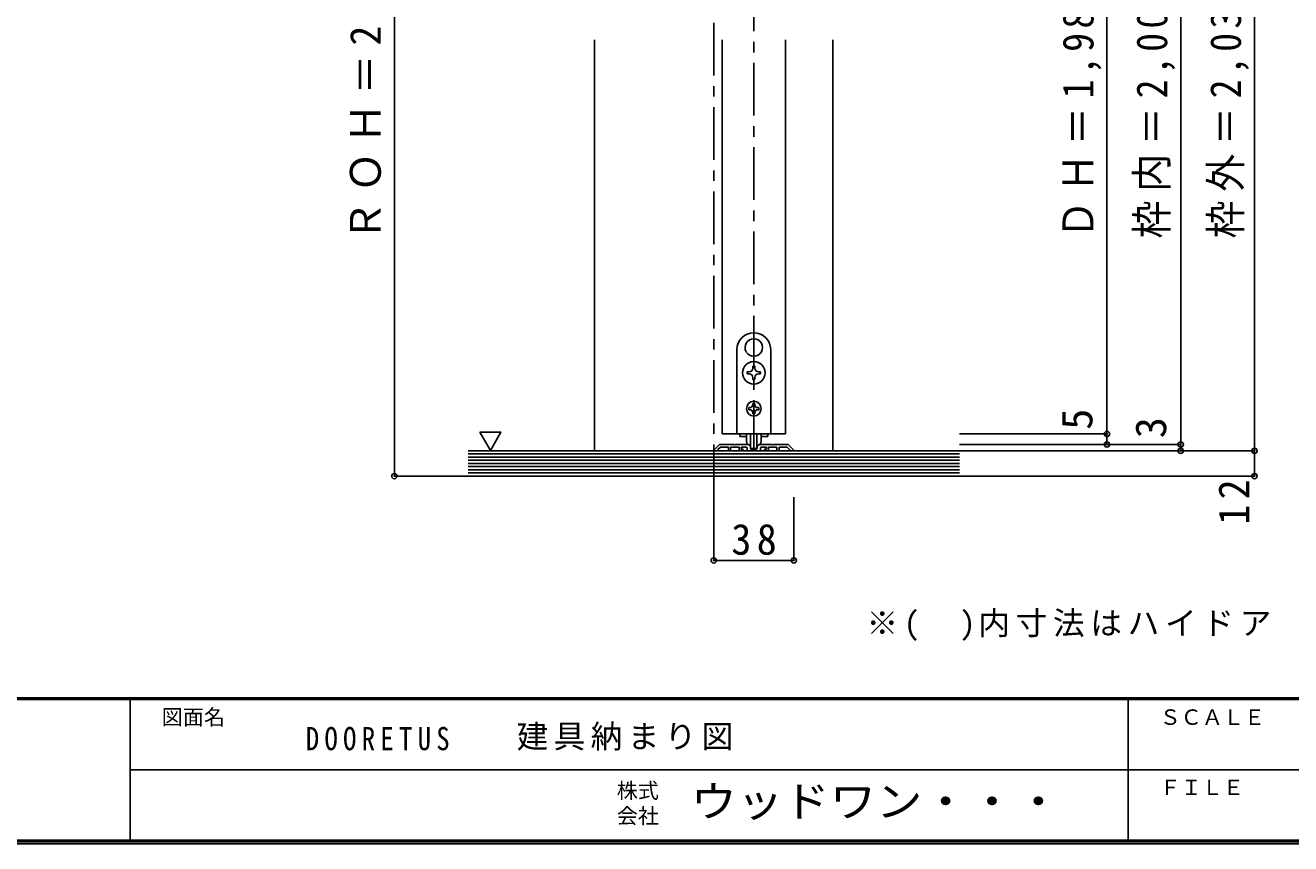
# Model space of a CAD drawing. Units: millimetres, scale not verified. Extents: x -973 to 977, y -718 to 696.
# Drawn here: x -48 to 552, y -701 to -313 of the extents above; entities that cross this region are included whole.
import ezdxf
from ezdxf.enums import TextEntityAlignment as Align

# ---------------------------------------------------------------- set-up
doc = ezdxf.new("R2010")
doc.units = ezdxf.units.MM
doc.header["$LTSCALE"] = 5
doc.header["$PDMODE"] = 32
doc.header["$PDSIZE"] = 2.5
doc.linetypes.add('CHAIN1', pattern=[8, 5, -1, 1, -1])
for name, color, linetype in [('0-1_通り芯', 4, 'CHAIN1'), ('0-3_仕上げ', 2, 'Continuous'), ('0-4_枠', 3, 'Continuous'), ('0-6_扉', 6, 'Continuous'), ('0-7_金物', 7, 'Continuous'), ('0-A_文字', 7, 'Continuous'), ('0-B_寸法', 7, 'Continuous'), ('F-0_補助線', 7, 'Continuous'), ('F-1_枠', 6, 'Continuous'), ('F-A_文字', 7, 'Continuous')]:
    doc.layers.add(name, color=color, linetype=linetype)
doc.styles.add('ＭＳ ゴシック', font='')
doc.styles.get('ＭＳ ゴシック').set_extended_font_data('MS Gothic')

msp = doc.modelspace()

# ---------------------------------------------------------------- linework, layer by layer
at = {"layer": '0-1_通り芯'}
for p, q in [((278.486, -536.5), (278.486, -18.5)), ((297.486, -90.5), (297.486, -514.5)), ((420.96, -526.5), (126.986, -526.5))]:
    msp.add_line(p, q, dxfattribs=at)
at = {"layer": '0-3_仕上げ'}
for p, q in [((161.986, -514.5), (394.986, -514.5)), ((161.986, -526.5), (394.986, -526.5))]:
    msp.add_line(p, q, dxfattribs=at)
at = {"layer": '0-3_仕上げ', "color": 7}
for p, q in [((161.986, -516), (394.986, -516)), ((161.986, -517.5), (394.986, -517.5)), ((161.986, -519), (394.986, -519)), ((161.986, -520.5), (394.986, -520.5)), ((161.986, -522), (394.986, -522)), ((161.986, -523.5), (394.986, -523.5)), ((161.986, -525), (394.986, -525))]:
    msp.add_line(p, q, dxfattribs=at)
at = {"layer": '0-4_枠', "color": 4}
for p, q in [((221.986, -319.5), (221.986, -514.5)), ((334.986, -319.5), (334.986, -514.5))]:
    msp.add_line(p, q, dxfattribs=at)
at = {"layer": '0-4_枠'}
for p, q in [((280.911, -511.793), (278.545, -514.159)), ((280.286, -514.5), (278.686, -514.5)), ((280.486, -513.914), (281.7, -512.7)), ((280.486, -514.3), (280.486, -513.914)), ((281.618, -511.5), (288.186, -511.5)), ((281.7, -512.7), (285.486, -512.7)), ((285.486, -514.2), (285.486, -512.7)), ((285.786, -514.5), (286.186, -514.5)), ((286.486, -514.2), (286.486, -512.7)), ((294.258, -511.5), (288.786, -511.5)), ((292.086, -514.5), (290.786, -514.5)), ((293.886, -512.7), (291.486, -512.7)), ((291.486, -512.7), (291.486, -513.7)), ((292.086, -513.7), (291.486, -513.7)), ((294.386, -513.2), (294.386, -514.2)), ((294.411, -511.524), (295.54, -511.888)), ((300.286, -514.5), (294.686, -514.5)), ((295.886, -512.364), (295.886, -513.4)), ((296.186, -513.7), (298.786, -513.7)), ((299.086, -512.364), (299.086, -513.4)), ((300.561, -511.524), (299.433, -511.888)), ((300.586, -513.2), (300.586, -514.2)), ((300.715, -511.5), (306.186, -511.5)), ((301.086, -512.7), (303.486, -512.7)), ((302.886, -513.7), (303.486, -513.7)), ((302.886, -514.5), (304.186, -514.5)), ((303.486, -512.7), (303.486, -513.7)), ((304.486, -514.2), (304.486, -512.7)), ((304.486, -512.7), (308.486, -512.7)), ((313.355, -511.5), (306.786, -511.5)), ((308.486, -514.2), (308.486, -512.7)), ((309.186, -514.5), (308.786, -514.5)), ((309.486, -512.7), (313.272, -512.7)), ((309.486, -514.2), (309.486, -512.7)), ((314.486, -513.914), (313.272, -512.7)), ((314.062, -511.793), (316.428, -514.159)), ((314.486, -514.3), (314.486, -513.914)), ((314.686, -514.5), (316.286, -514.5))]:
    msp.add_line(p, q, dxfattribs=at)
for points in [[(290.486, -514.2), (290.486, -512.7), (286.486, -512.7)], [(288.186, -511.5), (288.486, -511.8), (288.786, -511.5)], [(306.786, -511.5), (306.486, -511.8), (306.186, -511.5)]]:
    msp.add_lwpolyline(points, dxfattribs=at)
for centre, radius, start, end in [((278.686, -514.3), 0.2, 135, 270), ((280.286, -514.3), 0.2, 270, 0), ((281.618, -512.5), 1, 90, 135), ((285.786, -514.2), 0.3, 180, 270), ((286.186, -514.2), 0.3, 270, 0), ((290.786, -514.2), 0.3, 180, 270), ((292.086, -514.1), 0.4, 0, 90), ((292.086, -514.1), 0.4, 270, 0), ((293.886, -513.2), 0.5, 0, 90), ((294.258, -512), 0.5, 72.1213, 90), ((294.686, -514.2), 0.3, 180, 270), ((295.386, -512.364), 0.5, 0, 72.1213), ((296.186, -513.4), 0.3, 180, 270), ((298.786, -513.4), 0.3, 270, 0), ((299.586, -512.364), 0.5, 107.8787, 180), ((300.286, -514.2), 0.3, 270, 0), ((300.715, -512), 0.5, 90, 107.8787), ((301.086, -513.2), 0.5, 90, 180), ((302.886, -514.1), 0.4, 90, 180), ((302.886, -514.1), 0.4, 180, 270), ((304.186, -514.2), 0.3, 270, 0), ((308.786, -514.2), 0.3, 180, 270), ((309.186, -514.2), 0.3, 270, 0), ((313.355, -512.5), 1, 45, 90), ((314.686, -514.3), 0.2, 180, 270), ((316.286, -514.3), 0.2, 270, 45)]:
    msp.add_arc(centre, radius, start, end, dxfattribs=at)
at = {"layer": '0-6_扉'}
for p, q in [((282.486, -319.5), (282.486, -506.5)), ((312.486, -319.5), (312.486, -506.5)), ((282.486, -506.5), (312.486, -506.5))]:
    msp.add_line(p, q, dxfattribs=at)
at = {"layer": '0-7_金物'}
for p, q in [((297.387, -461.351), (297.486, -461.45)), ((297.585, -461.351), (297.486, -461.45)), ((289.486, -506.5), (289.486, -466.5)), ((293.844, -467.489), (293.979, -467.525)), ((293.943, -467.66), (293.979, -467.525)), ((301.129, -467.489), (300.994, -467.525)), ((301.03, -467.66), (300.994, -467.525)), ((305.486, -466.5), (305.486, -506.5)), ((295.286, -477), (294.336, -477)), ((294.336, -477), (294.336, -478)), ((294.336, -478), (295.286, -478)), ((296.986, -474.35), (296.986, -475.3)), ((297.986, -474.35), (296.986, -474.35)), ((297.986, -475.3), (297.986, -474.35)), ((297.986, -480.65), (297.986, -479.7)), ((300.636, -477), (299.686, -477)), ((299.686, -478), (300.636, -478)), ((300.636, -478), (300.636, -477)), ((296.986, -492.1), (297.986, -492.1)), ((296.986, -492.1), (296.986, -492.7)), ((297.986, -492.1), (297.986, -492.7)), ((295.686, -494), (295.086, -494)), ((295.086, -494), (295.086, -495)), ((295.086, -495), (295.686, -495)), ((296.986, -496.3), (296.986, -496.9)), ((297.986, -496.9), (296.986, -496.9)), ((297.986, -496.3), (297.986, -496.9)), ((299.286, -494), (299.886, -494)), ((305.486, -506.5), (289.486, -506.5)), ((290.886, -506.5), (290.886, -507.7)), ((290.886, -507.7), (294.019, -507.7)), ((293.986, -509.921), (293.986, -506.5)), ((295.986, -506.5), (295.986, -513.121)), ((298.986, -506.5), (298.986, -513.112)), ((300.954, -507.7), (304.086, -507.7)), ((300.986, -509.921), (300.986, -506.5)), ((304.086, -506.5), (304.086, -507.7)), ((298.686, -513.421), (296.286, -513.421))]:
    msp.add_line(p, q, dxfattribs=at)
for points in [[(296.986, -479.7), (296.986, -480.65), (297.986, -480.65)], [(299.886, -494), (299.886, -495), (299.286, -495)]]:
    msp.add_lwpolyline(points, dxfattribs=at)
for centre, radius in [((297.486, -477.5), 5.35), ((297.486, -494.5), 3.5)]:
    msp.add_circle(centre, radius, dxfattribs=at)
for centre, radius, start, end in [((297.486, -466.5), 8, 0, 180), ((297.486, -465.5), 4.15, 91.3645, 208.6355), ((297.486, -465.5), 4.15, 331.3645, 88.6355), ((297.486, -465.5), 4.15, 211.3645, 328.6355), ((295.286, -475.3), 1.7, 270, 0), ((295.286, -479.7), 1.7, 0, 90), ((299.686, -475.3), 1.7, 180, 270), ((299.686, -479.7), 1.7, 90, 180), ((295.686, -492.7), 1.3, 270, 0), ((295.686, -496.3), 1.3, 0, 90), ((299.286, -492.7), 1.3, 180, 270), ((299.286, -496.3), 1.3, 90, 180), ((295.986, -509.921), 2, 180, 264.78409), ((298.986, -509.921), 2, 275.21591, 0), ((295.786, -512.112), 0.2, 0, 84.78409), ((296.286, -513.121), 0.3, 180, 270), ((298.686, -513.121), 0.3, 270, 0), ((299.186, -512.112), 0.2, 95.21591, 180)]:
    msp.add_arc(centre, radius, start, end, dxfattribs=at)
at = {"layer": '0-A_文字'}
msp.add_line((167.551, -505.686), (172.551, -514.347), dxfattribs=at)
msp.add_lwpolyline([(167.551, -505.686), (177.551, -505.686), (172.551, -514.347)], dxfattribs=at)
at = {"layer": '0-B_寸法', "color": 4}
for p, q in [((499.986, -511.5), (499.986, -76.5)), ((534.986, -76.5), (534.986, -514.5)), ((464.986, -106.5), (464.986, -506.5)), ((464.986, -506.5), (394.986, -506.5)), ((464.986, -511.5), (464.986, -506.5)), ((499.986, -511.5), (394.986, -511.5)), ((464.986, -511.5), (394.986, -511.5)), ((534.986, -514.5), (394.986, -514.5)), ((499.986, -514.5), (499.986, -511.5)), ((534.986, -526.5), (534.986, -514.5)), ((161.986, -526.5), (126.986, -526.5)), ((534.986, -526.5), (394.986, -526.5)), ((278.486, -566.5), (278.486, -536.5)), ((316.486, -566.5), (316.486, -536.5)), ((316.486, -566.5), (278.486, -566.5))]:
    msp.add_line(p, q, dxfattribs=at)
msp.add_lwpolyline([(161.986, -68.5), (126.986, -68.5), (126.986, -526.5)], dxfattribs=at)
at = {"layer": '0-B_寸法'}
for p in [(464.986, -506.5), (464.986, -511.5), (499.986, -511.5), (499.986, -514.5), (534.986, -514.5), (126.986, -526.5), (534.986, -526.5), (278.486, -566.5), (316.486, -566.5)]:
    msp.add_point(p, dxfattribs=at)
at = {"layer": 'F-1_枠'}
for p, q in [((976.653, -631.667), (-973.347, -631.667)), ((976.653, -632.5), (-973.347, -632.5)), ((1.653, -632.5), (1.653, -699.167)), ((474.986, -632.5), (474.986, -699.167)), ((1.653, -665.833), (974.986, -665.834)), ((976.653, -699.167), (-973.347, -699.167)), ((976.653, -700), (-973.347, -700)), ((976.653, -700.833), (-973.347, -700.833))]:
    msp.add_line(p, q, dxfattribs=at)

# ---------------------------------------------------------------- texts
at = {"layer": '0-A_文字', "insert": (350.925, -604.63), "char_height": 11, "attachment_point": 7, "style": 'ＭＳ ゴシック'}
msp.add_mtext('\\T1.18;※(\u3000)内寸法はハイドア', dxfattribs=at)
at = {"layer": '0-B_寸法', "style": 'ＭＳ ゴシック'}
for s, p in [('5', (462.486, -504.5)), ('3', (497.486, -508.5))]:
    msp.add_text(s, height=14.66, rotation=90, dxfattribs=at).set_placement(p, align=Align.BOTTOM_LEFT)
at = {"layer": '0-B_寸法', "char_height": 14.66, "attachment_point": 7, "rotation": 90, "style": 'ＭＳ ゴシック'}
for s, insert in [('\\T1.22;\\W0.95;ＲＯＨ＝2,055\\~(2,255)', (124.486, -415)), ('\\T1.23;\\W0.9;ＤＨ＝1,983\\~(2,183)', (462.486, -413.75)), ('\\T1.23;\\W0.9;枠内＝2,002\\~(2,202)', (497.486, -413.75)), ('\\T1.23;\\W0.9;枠外＝2,035\\~(2,235)', (532.486, -413.75)), ('\\T1.27;\\W0.95;12', (532.486, -549.544))]:
    msp.add_mtext(s, dxfattribs=dict(at, insert=insert))
at = {"layer": '0-B_寸法', "insert": (286.861, -564), "char_height": 14.66, "attachment_point": 7, "style": 'ＭＳ ゴシック'}
msp.add_mtext('\\T1.27;\\W0.95;38', dxfattribs=at)
at = {"layer": 'F-0_補助線', "char_height": 11, "attachment_point": 7, "style": 'ＭＳ ゴシック'}
for s, insert in [('\\T1.39;\\W0.85;DOORETUS', (84.986, -656.667)), ('\\T1.17;建具納まり図', (184.986, -656.667))]:
    msp.add_mtext(s, dxfattribs=dict(at, insert=insert))
at = {"layer": 'F-A_文字', "style": 'ＭＳ ゴシック'}
for s, p in [('図面名', (16.653, -646.667)), ('ＳＣＡＬＥ', (489.986, -646.667)), ('株式', (232.486, -681.5)), ('ＦＩＬＥ', (489.986, -680)), ('会社', (232.486, -693.5))]:
    msp.add_text(s, height=7.331, dxfattribs=at).set_placement(p, align=Align.BOTTOM_LEFT)
at = {"layer": 'F-A_文字', "style": 'ＭＳ ゴシック', "width": 1.1}
msp.add_text('ウッドワン・・・', height=14.66, dxfattribs=at).set_placement((267.486, -692.5), align=Align.BOTTOM_LEFT)

doc.saveas('drawing.dxf')
